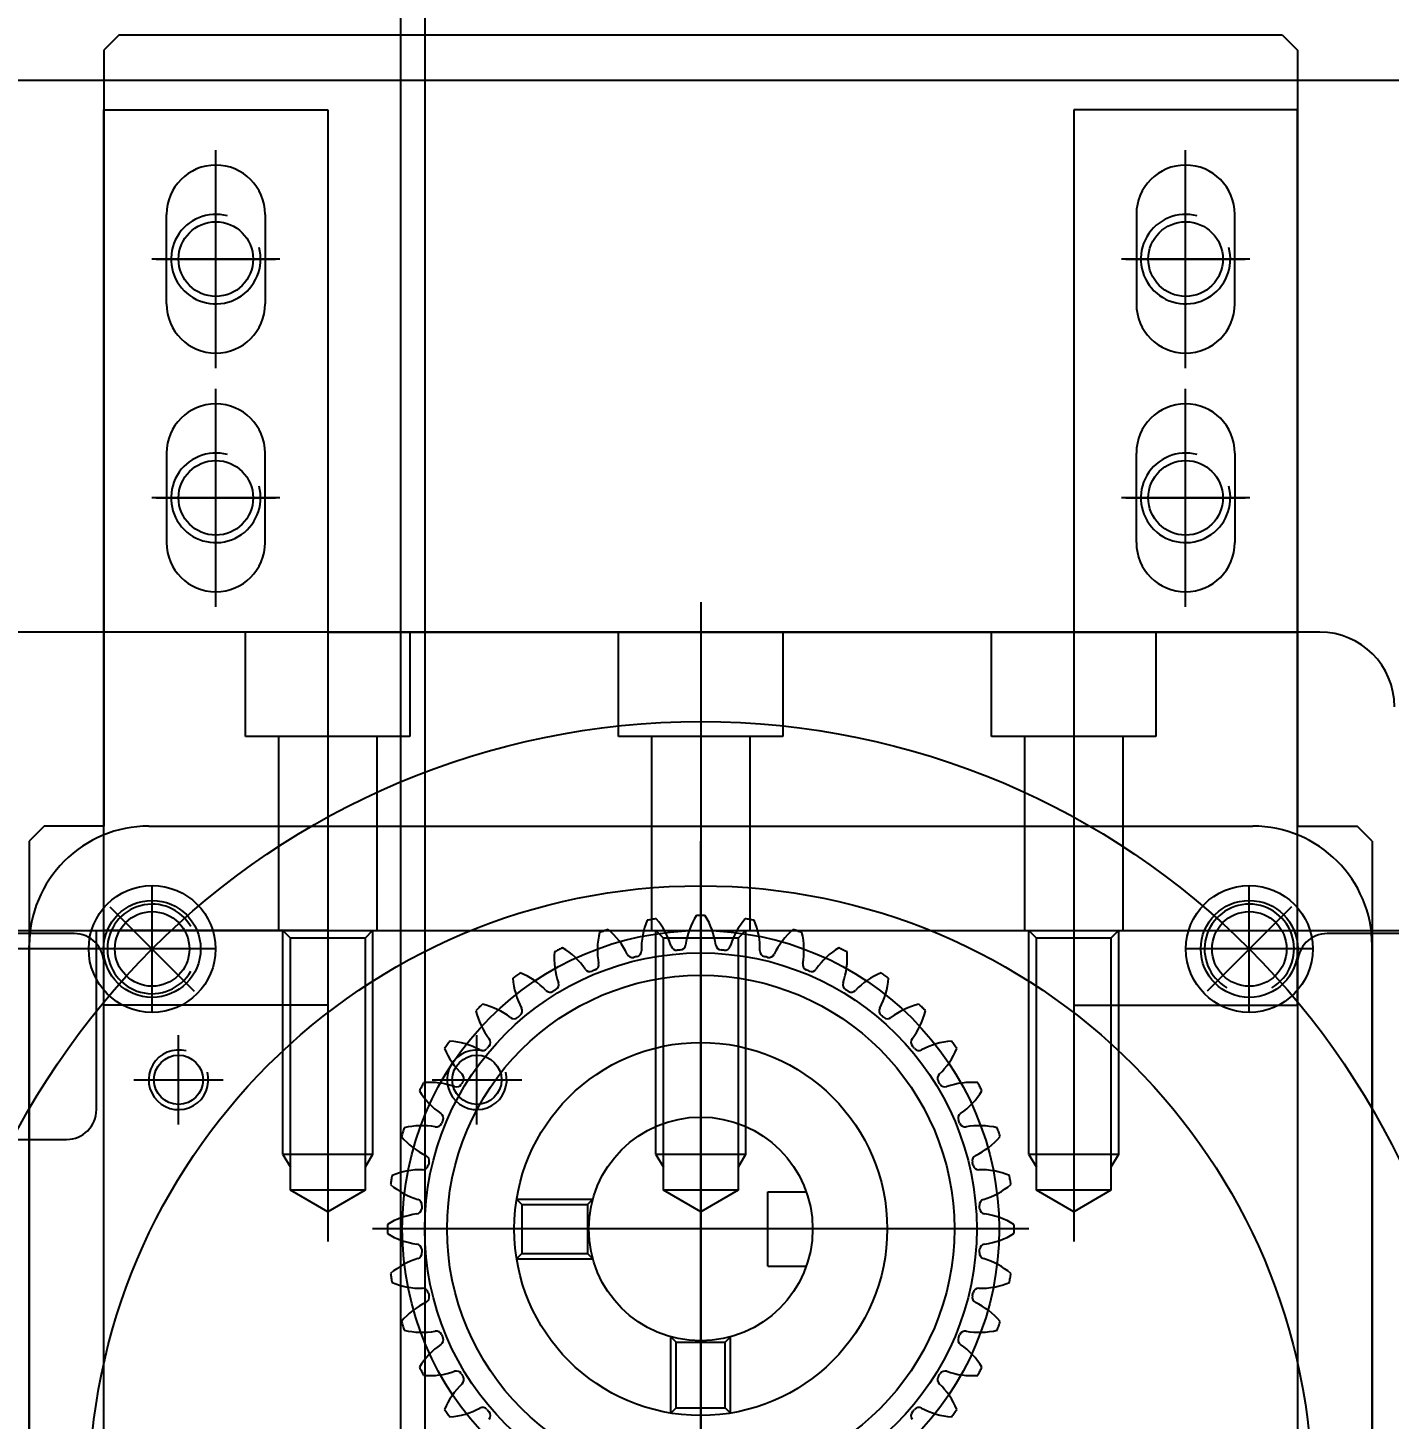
# Model space of a CAD drawing. Header units: inches. Extents: x 0 to 77285, y -118 to 40065.
# Drawn here: x 14705 to 14796.3, y 26035.8 to 26129.1 of the extents above; entities that cross this region are included whole.
import ezdxf

# ---------------------------------------------------------------- set-up
doc = ezdxf.new("R2010")
doc.units = ezdxf.units.IN
doc.header["$LTSCALE"] = 5
doc.header["$MEASUREMENT"] = 0
doc.layers.add('A', color=8, linetype='Continuous')
doc.styles.add('SCI', font='')
doc.styles.get('SCI').set_extended_font_data('Gulim')
doc.dimstyles.new('SCH', dxfattribs={"dimtxt": 2.5, "dimasz": 2, "dimexe": 1.25, "dimexo": 0.625, "dimtad": 1, "dimdec": 8, "dimtxsty": 'SCI', "dimcen": 2.5, "dimclrd": 4, "dimclre": 4, "dimclrt": 7, "dimadec": 8, "dimazin": 2, "dimtfac": 1, "dimtdec": 8, "dimtmove": 0, "dimatfit": 3, "dimfxl": 1, "dimarcsym": 0})

# ---------------------------------------------------------------- blocks, each defined once
blk = doc.blocks.new('A$Cc399747e')
at = {"ltscale": 5}
for p, q in [((2551.792, 71), (2551.792, 1381)), ((2553.392, 1101), (2553.392, 71)), ((2596.792, 151), (2263.792, 151))]:
    blk.add_line(p, q, dxfattribs=at)
for p, q in [((2488.292, 202), (2488.292, 290)), ((2533.292, 290), (2533.292, 202)), ((2578.292, 202), (2578.292, 290)), ((2488.292, 276), (2488.292, 209)), ((2578.292, 276), (2578.292, 209)), ((2533.292, 206), (2533.292, 250)), ((2533.292, 248.5), (2533.292, 207.5)), ((2531.292, 240.339), (2531.292, 235.229)), ((2531.292, 240.339), (2531.642, 239.989)), ((2534.942, 239.989), (2531.642, 239.989)), ((2531.642, 239.989), (2531.642, 235.579)), ((2535.292, 240.339), (2534.942, 239.989)), ((2534.942, 239.989), (2534.942, 235.579)), ((2535.292, 240.339), (2535.292, 235.229)), ((2531.642, 235.579), (2531.292, 235.229)), ((2534.942, 235.579), (2531.642, 235.579)), ((2534.942, 235.579), (2535.292, 235.229)), ((2528.792, 230.5), (2526.221, 230.5)), ((2528.792, 230.5), (2528.792, 225.5)), ((2545.631, 230), (2540.521, 230)), ((2540.871, 229.65), (2540.521, 230)), ((2540.871, 226.35), (2540.871, 229.65)), ((2545.281, 229.65), (2540.871, 229.65)), ((2545.631, 230), (2545.281, 229.65)), ((2545.281, 226.35), (2545.281, 229.65)), ((2508.292, 206), (2508.292, 228.844)), ((2533.292, 206), (2533.292, 228.844)), ((2558.292, 206), (2558.292, 228.844)), ((2511.292, 228), (2555.292, 228)), ((2512.792, 228), (2553.792, 228)), ((2514.292, 228), (2552.292, 228)), ((2505.792, 225.4), (2508.292, 226.844)), ((2508.292, 226.844), (2510.792, 225.4)), ((2530.792, 225.4), (2533.292, 226.844)), ((2533.292, 226.844), (2535.792, 225.4)), ((2555.792, 225.4), (2558.292, 226.844)), ((2558.292, 226.844), (2560.792, 225.4)), ((2540.871, 226.35), (2540.521, 226)), ((2545.631, 226), (2540.521, 226)), ((2545.281, 226.35), (2540.871, 226.35)), ((2545.631, 226), (2545.281, 226.35)), ((2505.792, 208.5), (2505.792, 225.4)), ((2505.792, 225.4), (2510.792, 225.4)), ((2510.792, 225.4), (2510.792, 208.5)), ((2528.792, 225.5), (2526.221, 225.5)), ((2530.792, 208.5), (2530.792, 225.4)), ((2530.792, 225.4), (2535.792, 225.4)), ((2535.792, 225.4), (2535.792, 208.5)), ((2555.792, 208.5), (2555.792, 225.4)), ((2555.792, 225.4), (2560.792, 225.4)), ((2560.792, 225.4), (2560.792, 208.5)), ((2505.292, 223), (2505.792, 223.866)), ((2511.292, 223), (2510.792, 223.866)), ((2530.292, 223), (2530.792, 223.866)), ((2536.292, 223), (2535.792, 223.866)), ((2555.292, 223), (2555.792, 223.866)), ((2561.292, 223), (2560.792, 223.866)), ((2505.292, 208), (2505.292, 223)), ((2505.292, 223), (2511.292, 223)), ((2511.292, 223), (2511.292, 208)), ((2530.292, 208), (2530.292, 223)), ((2530.292, 223), (2536.292, 223)), ((2536.292, 223), (2536.292, 208)), ((2555.292, 208), (2555.292, 223)), ((2555.292, 223), (2561.292, 223)), ((2561.292, 223), (2561.292, 208)), ((2599.353, 222), (2575.792, 222)), ((2548.292, 221), (2548.292, 215)), ((2568.292, 221), (2568.292, 215)), ((2573.792, 220), (2573.792, 208)), ((2551.292, 218), (2545.292, 218)), ((2571.292, 218), (2565.292, 218)), ((2508.292, 213), (2493.292, 213)), ((2493.292, 213), (2493.292, 153)), ((2496.522, 213.48), (2496.522, 204.98)), ((2508.292, 153), (2508.292, 213)), ((2558.292, 213), (2573.292, 213)), ((2558.292, 153), (2558.292, 213)), ((2570.062, 213.48), (2570.062, 204.98)), ((2573.292, 213), (2573.292, 153)), ((2493.694, 206.402), (2499.351, 212.059)), ((2572.891, 206.402), (2567.234, 212.059)), ((2508.292, 186), (2508.292, 210)), ((2533.292, 186), (2533.292, 210)), ((2558.292, 186), (2558.292, 210)), ((2492.272, 209.23), (2500.772, 209.23)), ((2565.812, 209.23), (2574.312, 209.23)), ((2605.24, 209.2), (2573.792, 209.2)), ((2605.792, 208), (1657.792, 208)), ((2508.292, 208), (2493.292, 208)), ((2504.992, 195), (2504.992, 208)), ((2505.292, 208), (2505.792, 208.5)), ((2505.792, 208.5), (2510.792, 208.5)), ((2558.292, 208), (2508.292, 208)), ((2510.792, 208.5), (2511.292, 208)), ((2511.592, 195), (2511.592, 208)), ((2529.992, 195), (2529.992, 208)), ((2530.292, 208), (2530.792, 208.5)), ((2530.792, 208.5), (2535.792, 208.5)), ((2535.792, 208.5), (2536.292, 208)), ((2536.592, 195), (2536.592, 208)), ((2554.992, 195), (2554.992, 208)), ((2555.292, 208), (2555.792, 208.5)), ((2555.792, 208.5), (2560.792, 208.5)), ((2558.292, 208), (2573.292, 208)), ((2560.792, 208.5), (2561.292, 208)), ((2561.592, 195), (2561.592, 208)), ((2605.792, 208), (2573.792, 208)), ((2488.292, 202), (2489.292, 201)), ((2577.292, 201), (2578.292, 202)), ((2493.292, 201), (2489.292, 201)), ((2493.292, 149), (2493.292, 201)), ((2570.292, 201), (2496.292, 201)), ((2573.292, 149), (2573.292, 201)), ((2573.292, 201), (2577.292, 201)), ((2502.792, 188), (2502.792, 195)), ((2502.792, 195), (2513.792, 195)), ((2513.792, 195), (2513.792, 188)), ((2527.792, 188), (2527.792, 195)), ((2527.792, 195), (2538.792, 195)), ((2538.792, 195), (2538.792, 188)), ((2552.792, 188), (2552.792, 195)), ((2552.792, 195), (2563.792, 195)), ((2563.792, 195), (2563.792, 188)), ((2508.292, 188), (2493.292, 188)), ((2558.292, 188), (2508.292, 188)), ((2558.292, 188), (2573.292, 188)), ((2500.792, 186.3), (2500.792, 171.7)), ((2565.792, 186.3), (2565.792, 171.7)), ((2500.792, 183), (2500.792, 175)), ((2565.792, 183), (2565.792, 175)), ((2497.492, 176), (2497.492, 182)), ((2504.092, 182), (2504.092, 176)), ((2562.492, 182), (2562.492, 176)), ((2569.092, 176), (2569.092, 182)), ((2496.492, 179), (2505.092, 179)), ((2504.792, 179), (2496.792, 179)), ((2561.492, 179), (2570.092, 179)), ((2569.792, 179), (2561.792, 179)), ((2500.792, 170.3), (2500.792, 155.7)), ((2565.792, 170.3), (2565.792, 155.7)), ((2500.792, 167), (2500.792, 159)), ((2565.792, 167), (2565.792, 159)), ((2497.492, 166), (2497.492, 160)), ((2504.092, 160), (2504.092, 166)), ((2562.492, 160), (2562.492, 166)), ((2569.092, 166), (2569.092, 160)), ((2496.492, 163), (2505.092, 163)), ((2504.792, 163), (2496.792, 163)), ((2561.492, 163), (2570.092, 163)), ((2569.792, 163), (2561.792, 163)), ((2493.292, 153), (2508.292, 153)), ((2573.292, 153), (2558.292, 153)), ((2494.292, 148), (2493.292, 149)), ((2572.292, 148), (2573.292, 149)), ((2494.292, 148), (2572.292, 148))]:
    blk.add_line(p, q)
at = {"ltscale": 4}
for p, q in [((2493.292, 210.2), (2493.292, 259)), ((2573.292, 259), (2573.292, 210.2)), ((2341.292, 208.2), (2491.292, 208.2)), ((2575.292, 208.2), (2605.964, 208.2)), ((2491.792, 188), (2583.792, 188))]:
    blk.add_line(p, q, dxfattribs=at)
for centre, radius in [((2533.292, 246), 52.001), ((2533.292, 246), 52.001), ((2533.292, 246), 41), ((2533.292, 228), 20), ((2533.292, 228), 18.5), ((2533.292, 228), 17), ((2533.292, 228), 12.5), ((2533.292, 228), 7.5), ((2533.292, 228), 7.5), ((2548.292, 218), 1.65), ((2568.292, 218), 1.65), ((2496.522, 209.23), 4.25), ((2570.062, 209.23), 4.25), ((2496.522, 209.23), 3.25), ((2496.522, 209.23), 2.5), ((2570.062, 209.23), 3.25), ((2570.062, 209.23), 2.5), ((2500.792, 179), 2.5), ((2565.792, 179), 2.5), ((2500.792, 163), 2.5), ((2565.792, 163), 2.5)]:
    blk.add_circle(centre, radius)
for centre, radius, start, end in [((2533.292, 228), 21, 143.15937, 144), ((2516.106, 235.606), 5, 61.5617, 85.64585), ((2518.817, 240.512), 0.383, 319.15998, 37.4383), ((2547.767, 240.512), 0.383, 142.5617, 220.84002), ((2550.478, 235.606), 5, 94.35415, 118.4383), ((2533.292, 228), 21, 36, 36.84063), ((2533.292, 228), 21, 144, 144.84063), ((2520.748, 241.995), 5, 202.35415, 226.4383), ((2518.67, 240.34), 0.383, 241.5617, 319.84002), ((2533.292, 228), 18.75, 139.5, 139.84002), ((2533.292, 228), 18.75, 139.15998, 139.5), ((2533.292, 228), 18.75, 40.5, 40.84002), ((2533.292, 228), 18.75, 40.15998, 40.5), ((2547.915, 240.34), 0.383, 220.15998, 298.4383), ((2545.836, 241.995), 5, 313.5617, 337.64585), ((2533.292, 228), 21, 35.15937, 36), ((2533.292, 228), 21, 152.15937, 153), ((2515.128, 232.824), 5, 70.5617, 94.64585), ((2533.292, 228), 18.75, 148.5, 148.84002), ((2517.038, 238.094), 0.383, 328.15998, 46.4383), ((2533.292, 228), 18.75, 148.15998, 148.5), ((2549.546, 238.094), 0.383, 133.5617, 211.84002), ((2533.292, 228), 18.75, 31.5, 31.84002), ((2533.292, 228), 18.75, 31.15998, 31.5), ((2551.456, 232.824), 5, 85.35415, 109.4383), ((2533.292, 228), 21, 27, 27.84063), ((2533.292, 228), 21, 153, 153.84063), ((2518.713, 239.86), 5, 211.35415, 235.4383), ((2516.919, 237.9), 0.383, 250.5617, 328.84002), ((2549.665, 237.9), 0.383, 211.15998, 289.4383), ((2547.871, 239.86), 5, 304.5617, 328.64585), ((2533.292, 228), 21, 26.15937, 27), ((2515.572, 235.217), 0.383, 259.5617, 337.84002), ((2515.659, 235.427), 0.383, 337.15998, 55.4383), ((2533.292, 228), 18.75, 157.5, 157.84002), ((2533.292, 228), 18.75, 157.15998, 157.5), ((2550.925, 235.427), 0.383, 124.5617, 202.84002), ((2533.292, 228), 18.75, 22.5, 22.84002), ((2533.292, 228), 18.75, 22.15998, 22.5), ((2551.012, 235.217), 0.383, 202.15998, 280.4383), ((2533.292, 228), 21, 162, 162.84063), ((2517.037, 237.433), 5, 220.35415, 244.4383), ((2533.292, 228), 21, 161.15937, 162), ((2514.597, 229.923), 5, 79.5617, 103.64585), ((2551.987, 229.923), 5, 76.35415, 100.4383), ((2549.547, 237.433), 5, 295.5617, 319.64585), ((2533.292, 228), 21, 18, 18.84063), ((2533.292, 228), 21, 17.15937, 18), ((2514.661, 232.356), 0.383, 268.5617, 346.84002), ((2514.714, 232.577), 0.383, 346.15998, 64.4383), ((2533.292, 228), 18.75, 166.5, 166.84002), ((2533.292, 228), 18.75, 166.15998, 166.5), ((2551.87, 232.577), 0.383, 115.5617, 193.84002), ((2533.292, 228), 18.75, 13.5, 13.84002), ((2533.292, 228), 18.75, 13.15998, 13.5), ((2551.923, 232.356), 0.383, 193.15998, 271.4383), ((2533.292, 228), 21, 171, 171.84063), ((2533.292, 228), 21, 170.15937, 171), ((2514.526, 226.975), 5, 88.5617, 112.64585), ((2552.058, 226.975), 5, 67.35415, 91.4383), ((2533.292, 228), 21, 9, 9.84063), ((2533.292, 228), 21, 8.15937, 9), ((2515.762, 234.774), 5, 229.35415, 253.4383), ((2550.823, 234.774), 5, 286.5617, 310.64585), ((2514.227, 229.614), 0.383, 355.15998, 73.4383), ((2533.292, 228), 18.75, 175.5, 175.84002), ((2533.292, 228), 18.75, 175.15998, 175.5), ((2552.357, 229.614), 0.383, 106.5617, 184.84002), ((2533.292, 228), 18.75, 4.5, 4.84002), ((2533.292, 228), 18.75, 4.15998, 4.5), ((2514.918, 224.052), 5, 97.5617, 121.64585), ((2514.209, 229.388), 0.383, 277.5617, 355.84002), ((2552.375, 229.388), 0.383, 184.15998, 262.4383), ((2551.666, 224.052), 5, 58.35415, 82.4383), ((2533.292, 228), 21, 179.15937, 180), ((2533.292, 228), 21, 180, 180.84063), ((2514.918, 231.949), 5, 238.35415, 262.4383), ((2551.666, 231.949), 5, 277.5617, 301.64585), ((2533.292, 228), 21, 0, 0.84063), ((2533.292, 228), 21, 359.15937, 360), ((2514.209, 226.612), 0.383, 4.15998, 82.4383), ((2533.292, 228), 18.75, 184.15998, 184.5), ((2533.292, 228), 18.75, 355.5, 355.84002), ((2552.375, 226.612), 0.383, 97.5617, 175.84002), ((2515.762, 221.226), 5, 106.5617, 130.64585), ((2514.227, 226.386), 0.383, 286.5617, 4.84002), ((2533.292, 228), 18.75, 184.5, 184.84002), ((2552.357, 226.386), 0.383, 175.15998, 253.4383), ((2533.292, 228), 18.75, 355.15998, 355.5), ((2550.823, 221.226), 5, 49.35415, 73.4383), ((2533.292, 228), 21, 188.15937, 189), ((2533.292, 228), 21, 351, 351.84063), ((2533.292, 228), 21, 189, 189.84063), ((2514.526, 229.026), 5, 247.35415, 271.4383), ((2514.661, 223.644), 0.383, 13.15998, 91.4383), ((2551.923, 223.644), 0.383, 88.5617, 166.84002), ((2552.058, 229.026), 5, 268.5617, 292.64585), ((2533.292, 228), 21, 350.15937, 351), ((2517.037, 218.567), 5, 115.5617, 139.64585), ((2514.714, 223.423), 0.383, 295.5617, 13.84002), ((2533.292, 228), 18.75, 193.15998, 193.5), ((2533.292, 228), 18.75, 193.5, 193.84002), ((2551.87, 223.423), 0.383, 166.15998, 244.4383), ((2533.292, 228), 18.75, 346.15998, 346.5), ((2533.292, 228), 18.75, 346.5, 346.84002), ((2549.547, 218.567), 5, 40.35415, 64.4383), ((2575.792, 220), 2, 90, 180), ((2533.292, 228), 21, 197.15937, 198), ((2533.292, 228), 21, 198, 198.84063), ((2514.597, 226.077), 5, 256.35415, 280.4383), ((2515.572, 220.783), 0.383, 22.15998, 100.4383), ((2551.012, 220.783), 0.383, 79.5617, 157.84002), ((2551.987, 226.077), 5, 259.5617, 283.64585), ((2533.292, 228), 21, 341.15937, 342), ((2533.292, 228), 21, 342, 342.84063), ((2518.713, 216.14), 5, 124.5617, 148.64585), ((2515.659, 220.573), 0.383, 304.5617, 22.84002), ((2533.292, 228), 18.75, 202.15998, 202.5), ((2533.292, 228), 18.75, 202.5, 202.84002), ((2550.925, 220.573), 0.383, 157.15998, 235.4383), ((2533.292, 228), 18.75, 337.15998, 337.5), ((2533.292, 228), 18.75, 337.5, 337.84002), ((2547.871, 216.14), 5, 31.35415, 55.4383), ((2548.292, 218), 2, 255, 195), ((2568.292, 218), 2, 255, 195), ((2533.292, 228), 21, 206.15937, 207), ((2533.292, 228), 21, 207, 207.84063), ((2515.128, 223.176), 5, 265.35415, 289.4383), ((2516.919, 218.1), 0.383, 31.15998, 109.4383), ((2533.292, 228), 18.75, 211.15998, 211.5), ((2533.292, 228), 18.75, 211.5, 211.84002), ((2533.292, 228), 18.75, 328.15998, 328.5), ((2533.292, 228), 18.75, 328.5, 328.84002), ((2549.665, 218.1), 0.383, 70.5617, 148.84002), ((2551.456, 223.176), 5, 250.5617, 274.64585), ((2533.292, 228), 21, 332.15937, 333), ((2533.292, 228), 21, 333, 333.84063), ((2520.748, 214.006), 5, 133.5617, 157.64585), ((2517.038, 217.906), 0.383, 313.5617, 31.84002), ((2549.546, 217.906), 0.383, 148.15998, 226.4383), ((2545.836, 214.006), 5, 22.35415, 46.4383), ((2533.292, 228), 21, 215.15937, 216), ((2533.292, 228), 21, 216, 216.84063), ((2516.106, 220.394), 5, 274.35415, 298.4383), ((2518.67, 215.661), 0.383, 40.15998, 118.4383), ((2533.292, 228), 18.75, 220.15998, 220.5), ((2533.292, 228), 18.75, 220.5, 220.84002), ((2518.817, 215.488), 0.383, 322.5617, 40.84002), ((2547.767, 215.488), 0.383, 139.15998, 217.4383), ((2533.292, 228), 18.75, 319.15998, 319.5), ((2533.292, 228), 18.75, 319.5, 319.84002), ((2547.915, 215.661), 0.383, 61.5617, 139.84002), ((2550.478, 220.394), 5, 241.5617, 265.64585), ((2533.292, 228), 21, 323.15937, 324), ((2533.292, 228), 21, 324, 324.84063), ((2523.091, 212.215), 5, 142.5617, 166.64585), ((2543.493, 212.215), 5, 13.35415, 37.4383), ((2517.507, 217.799), 5, 283.35415, 307.4383), ((2520.78, 213.525), 0.383, 49.15998, 127.4383), ((2533.292, 228), 18.75, 229.15998, 229.5), ((2533.292, 228), 18.75, 229.5, 229.84002), ((2520.953, 213.378), 0.383, 331.5617, 49.84002), ((2545.632, 213.378), 0.383, 130.15998, 208.4383), ((2533.292, 228), 18.75, 310.15998, 310.5), ((2533.292, 228), 18.75, 310.5, 310.84002), ((2545.804, 213.525), 0.383, 52.5617, 130.84002), ((2549.077, 217.799), 5, 232.5617, 256.64585), ((2533.292, 228), 21, 224.15937, 225), ((2533.292, 228), 21, 225, 225.84063), ((2525.686, 210.814), 5, 151.5617, 175.64585), ((2540.898, 210.814), 5, 4.35415, 28.4383), ((2533.292, 228), 21, 314.15937, 315), ((2533.292, 228), 21, 315, 315.84063), ((2496.522, 209.23), 3, 120, 60), ((2519.298, 215.456), 5, 292.35415, 316.4383), ((2523.198, 211.746), 0.383, 58.15998, 136.4383), ((2533.292, 228), 18.75, 238.15998, 238.5), ((2533.292, 228), 18.75, 238.5, 238.84002), ((2523.392, 211.627), 0.383, 340.5617, 58.84002), ((2543.192, 211.627), 0.383, 121.15998, 199.4383), ((2533.292, 228), 18.75, 301.15998, 301.5), ((2533.292, 228), 18.75, 301.5, 301.84002), ((2543.386, 211.746), 0.383, 43.5617, 121.84002), ((2547.287, 215.456), 5, 223.5617, 247.64585), ((2570.062, 209.23), 3, 210, 150), ((2533.292, 228), 21, 233.15937, 234), ((2533.292, 228), 21, 234, 234.84063), ((2528.468, 209.836), 5, 160.5617, 184.64585), ((2525.865, 210.367), 0.383, 67.15998, 145.4383), ((2540.719, 210.367), 0.383, 34.5617, 112.84002), ((2538.116, 209.836), 5, 355.35415, 19.4383), ((2533.292, 228), 21, 305.15937, 306), ((2533.292, 228), 21, 306, 306.84063), ((2521.432, 213.421), 5, 301.35415, 325.4383), ((2533.292, 228), 18.75, 247.15998, 247.5), ((2533.292, 228), 18.75, 247.5, 247.84002), ((2526.075, 210.28), 0.383, 349.5617, 67.84002), ((2531.369, 209.305), 5, 169.5617, 193.64585), ((2528.715, 209.422), 0.383, 76.15998, 154.4383), ((2537.869, 209.422), 0.383, 25.5617, 103.84002), ((2535.215, 209.305), 5, 346.35415, 10.4383), ((2540.509, 210.28), 0.383, 112.15998, 190.4383), ((2533.292, 228), 18.75, 292.15998, 292.5), ((2533.292, 228), 18.75, 292.5, 292.84002), ((2545.152, 213.421), 5, 214.5617, 238.64585), ((2496.292, 209), 8, 180, 270), ((2533.292, 228), 21, 242.15937, 243), ((2533.292, 228), 21, 243, 243.84063), ((2523.859, 211.745), 5, 310.35415, 334.4383), ((2533.292, 228), 18.75, 256.15998, 256.5), ((2533.292, 228), 18.75, 256.5, 256.84002), ((2528.936, 209.369), 0.383, 358.5617, 76.84002), ((2534.318, 209.234), 5, 178.5617, 202.64585), ((2526.518, 210.47), 5, 319.35415, 343.4383), ((2531.678, 208.935), 0.383, 85.15998, 163.4383), ((2533.292, 228), 18.75, 265.15998, 265.5), ((2533.292, 228), 18.75, 265.5, 265.84002), ((2531.904, 208.917), 0.383, 7.5617, 85.84002), ((2537.241, 209.626), 5, 187.5617, 211.64585), ((2529.344, 209.626), 5, 328.35415, 352.4383), ((2534.68, 208.917), 0.383, 94.15998, 172.4383), ((2533.292, 228), 18.75, 274.15998, 274.5), ((2533.292, 228), 18.75, 274.5, 274.84002), ((2534.906, 208.935), 0.383, 16.5617, 94.84002), ((2540.066, 210.47), 5, 196.5617, 220.64585), ((2532.267, 209.234), 5, 337.35415, 1.4383), ((2537.648, 209.369), 0.383, 103.15998, 181.4383), ((2533.292, 228), 18.75, 283.15998, 283.5), ((2533.292, 228), 18.75, 283.5, 283.84002), ((2542.725, 211.745), 5, 205.5617, 229.64585), ((2533.292, 228), 21, 296.15937, 297), ((2533.292, 228), 21, 297, 297.84063), ((2570.292, 209), 8, 270, 0), ((2533.292, 228), 21, 251.15937, 252), ((2533.292, 228), 21, 252, 252.84063), ((2533.292, 228), 21, 287.15937, 288), ((2533.292, 228), 21, 288, 288.84063), ((2533.292, 228), 21, 260.15937, 261), ((2533.292, 228), 21, 261, 261.84063), ((2533.292, 228), 21, 278.15937, 279), ((2533.292, 228), 21, 279, 279.84063), ((2533.292, 228), 21, 269.15937, 270), ((2533.292, 228), 21, 270, 270.84063), ((2500.792, 182), 3.3, 0, 180), ((2565.792, 182), 3.3, 0, 180), ((2500.792, 179), 3, 255, 195), ((2565.792, 179), 3, 255, 195), ((2500.792, 176), 3.3, 180, 0), ((2565.792, 176), 3.3, 180, 0), ((2500.792, 166), 3.3, 0, 180), ((2565.792, 166), 3.3, 0, 180), ((2500.792, 163), 3, 255, 195), ((2565.792, 163), 3, 255, 195), ((2500.792, 160), 3.3, 180, 0), ((2565.792, 160), 3.3, 180, 0)]:
    blk.add_arc(centre, radius, start, end)
for centre, radius, start, end in [((2491.292, 210.2), 2, 270, 0), ((2575.292, 210.2), 2, 180, 270), ((2491.792, 193), 5, 180, 270)]:
    blk.add_arc(centre, radius, start, end, dxfattribs=at)
blk = doc.blocks.new('*D366')
at = {"color": 4, "lineweight": -2, "transparency": 16777216}
for p, q in [((12554.65, 23925.55), (12554.65, 28076.143)), ((17979.65, 23925.05), (17979.65, 28076.143)), ((12714.65, 27976.143), (17819.65, 27976.143))]:
    blk.add_line(p, q, dxfattribs=at)
at = {"color": 4, "transparency": 16777216}
for points in [[(12714.65, 28002.81), (12714.65, 27949.477), (12554.65, 27976.143)], [(17819.65, 28002.81), (17819.65, 27949.477), (17979.65, 27976.143)]]:
    blk.add_solid(points, dxfattribs=at)
at = {"layer": 'Defpoints', "color": 0, "transparency": 16777216}
for p in [(17979.65, 27976.143), (12554.65, 23875.55), (17979.65, 23875.05)]:
    blk.add_point(p, dxfattribs=at)
at = {"color": 7, "transparency": 16777216, "insert": (15267.15, 28128.806), "char_height": 200, "attachment_point": 5, "style": 'SCI'}
blk.add_mtext('5425', dxfattribs=at)
blk = doc.blocks.new('*D367')
at = {"color": 4, "lineweight": -2, "transparency": 16777216}
for p, q in [((12554.65, 23925.55), (12554.65, 29140.675)), ((21064.65, 23433.05), (21064.65, 29140.675)), ((12714.65, 29040.675), (20904.65, 29040.675))]:
    blk.add_line(p, q, dxfattribs=at)
at = {"color": 4, "transparency": 16777216}
for points in [[(12714.65, 29067.342), (12714.65, 29014.009), (12554.65, 29040.675)], [(20904.65, 29067.342), (20904.65, 29014.009), (21064.65, 29040.675)]]:
    blk.add_solid(points, dxfattribs=at)
at = {"layer": 'Defpoints', "color": 0, "transparency": 16777216}
for p in [(21064.65, 29040.675), (12554.65, 23875.55), (21064.65, 23383.05)]:
    blk.add_point(p, dxfattribs=at)
at = {"color": 7, "transparency": 16777216, "insert": (16809.65, 29193.472), "char_height": 200, "attachment_point": 5, "style": 'SCI'}
blk.add_mtext('8510', dxfattribs=at)
blk = doc.blocks.new('*D374')
at = {"color": 4, "lineweight": -2, "transparency": 16777216}
for p, q in [((12554.65, 23925.55), (12554.65, 30215.876)), ((37924.65, 23433.05), (37924.65, 30215.876)), ((12714.65, 30115.876), (37764.65, 30115.876))]:
    blk.add_line(p, q, dxfattribs=at)
at = {"color": 4, "transparency": 16777216}
for points in [[(12714.65, 30142.543), (12714.65, 30089.21), (12554.65, 30115.876)], [(37764.65, 30142.543), (37764.65, 30089.21), (37924.65, 30115.876)]]:
    blk.add_solid(points, dxfattribs=at)
at = {"layer": 'Defpoints', "color": 0, "transparency": 16777216}
for p in [(37924.65, 30115.876), (12554.65, 23875.55), (37924.65, 23383.05)]:
    blk.add_point(p, dxfattribs=at)
at = {"color": 7, "transparency": 16777216, "insert": (25239.65, 30268.539), "char_height": 200, "attachment_point": 5, "style": 'SCI'}
blk.add_mtext('25370', dxfattribs=at)

msp = doc.modelspace()

# ---------------------------------------------------------------- block references
at = {"layer": 'A', "rotation": 180}
msp.add_blockref('A$Cc399747e', (17283.44187244, 26276.55060516), dxfattribs=at)

# ---------------------------------------------------------------- dimensions: what is measured, and where the dimension line sits
for base, p2, picture, middle in [((37924.649780898, 30115.8761734788), (37924.649780898, 23383.0504762948), '*D374', (25239.649780898, 30268.5392893244)), ((21064.649780898, 29040.6754827387), (21064.649780898, 23383.0504762948), '*D367', (16809.649780898, 29193.4717543765)), ((17979.649780898, 27976.1433020648), (17979.649780898, 23875.0504762948), '*D366', (15267.149780898, 28128.8064179103))]:
    dim = msp.add_linear_dim(base=base, p1=(12554.649780898, 23875.5504762968), p2=p2, dimstyle='SCH', override={"dimscale": 80})
    dim.commit()
    dim.dimension.update_dxf_attribs({"geometry": picture, "text_midpoint": middle})

doc.saveas('drawing.dxf')
